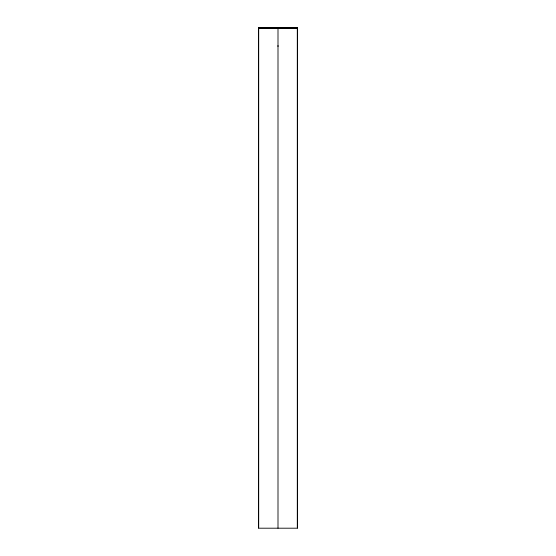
<?xml version="1.0" encoding="UTF-8"?>
<svg xmlns="http://www.w3.org/2000/svg" width="556" height="556" viewBox="0 0 556 556"><rect width="100%" height="100%" fill="white"/><g stroke="black" fill="none" stroke-linecap="round" stroke-linejoin="round"><path stroke-width="0.83" d="M278 46.461L278 45.606M258.7 27.869L297.3 27.869M258.7 28.384L297.3 28.384M258.7 28.53L297.3 28.53M278 28.099L278 528.2M297.446 27.869L297.446 528.2M258.554 27.807L258.554 528.151M297.3 27.8L258.7 27.8L258.7 528.2L297.3 528.2L297.3 27.8"/></g></svg>
